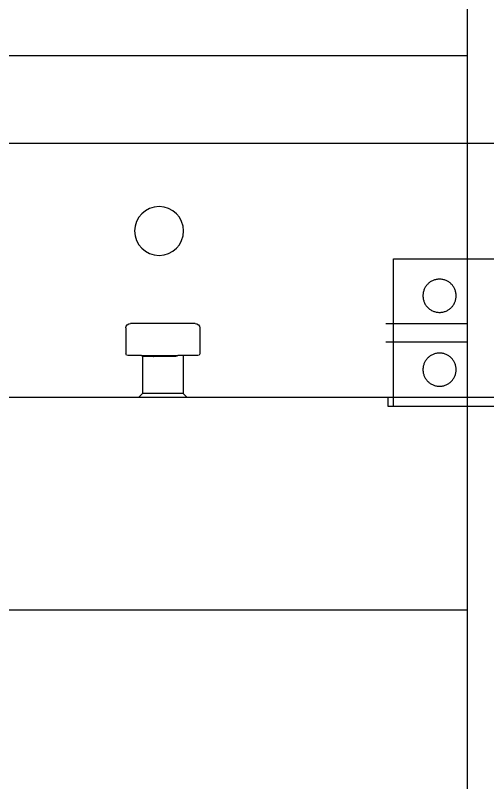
# Model space of a CAD drawing. Header units: millimetres. Extents: x 10462777 to 22643323, y 453826 to 1389191.
# Drawn here: x 11299470.9 to 11299726.7, y 597913.1 to 598328.5 of the extents above; entities that cross this region are included whole.
import ezdxf

# ---------------------------------------------------------------- set-up
doc = ezdxf.new("R2010")
doc.units = ezdxf.units.MM
doc.header["$LTSCALE"] = 200
doc.header["$MEASUREMENT"] = 0
doc.linetypes.add('DASHED', pattern=[3.5, 2, -1.5])
doc.linetypes.add('PHANTOM', pattern=[2.5, 1.25, -0.25, 0.25, -0.25, 0.25, -0.25])
doc.layers.get('0').update_dxf_attribs({"linetype": 'CONTINUOUS'})
doc.layers.add('2', color=2, linetype='CONTINUOUS')
doc.layers.add('LAYOUT', color=8, linetype='CONTINUOUS', lineweight=25)
doc.layers.add('TOP$23', color=7, linetype='CONTINUOUS', true_color=0xffffff)

# ---------------------------------------------------------------- blocks, each defined once
blk = doc.blocks.new('r710ic')
at = {"layer": 'LAYOUT', "color": 3}
blk.add_circle((272041.37, 104232.63), 2050.12, dxfattribs=at)
blk = doc.blocks.new('A$C7DA30AB0')
at = {"layer": 'LAYOUT', "color": 6, "linetype": 'PHANTOM'}
blk.add_circle((3030.45, 3025.99, 0), 2693.02, dxfattribs=at)

msp = doc.modelspace()

# ---------------------------------------------------------------- linework, layer by layer
at = {"layer": '2', "color": 124, "linetype": 'Continuous'}
for p, q in [((11298905.9994, 598259.26174, 0), (11299775.56767, 598259.26174, 0)), ((11299568.28676, 598161.78812, 0), (11299533.28627, 598161.78812, 0)), ((11299530.78623, 598159.28809, 0), (11299530.78623, 598145.28789, 0)), ((11299570.7868, 598159.28809, 0), (11299570.7868, 598145.28789, 0)), ((11299539.28635, 598144.28787, 0), (11299531.78625, 598144.28787, 0)), ((11299539.78636, 598143.78787, 0), (11299539.28635, 598144.28787, 0)), ((11299539.28635, 598144.28787, 0), (11299545.66547, 598144.28787, 0)), ((11299539.78636, 598143.78787, 0), (11299539.78636, 598123.78758, 0)), ((11299545.88812, 598143.78787, 0), (11299539.78636, 598143.78787, 0)), ((11299561.78667, 598144.28787, 0), (11299558.93992, 598144.28787, 0)), ((11299561.78667, 598144.28787, 0), (11299561.78667, 598123.78758, 0)), ((11299569.78679, 598144.28787, 0), (11299561.78667, 598144.28787, 0)), ((11299537.78633, 598121.78755, 0), (11299539.78636, 598123.78758, 0)), ((11299561.78667, 598123.78758, 0), (11299539.78636, 598123.78758, 0)), ((11299561.78667, 598123.78758, 0), (11299563.7867, 598121.78755, 0)), ((11299423.78471, 598121.78755, 0), (11299537.78633, 598121.78755, 0)), ((11299537.78633, 598121.78755, 0), (11299563.7867, 598121.78755, 0)), ((11299563.7867, 598121.78755, 0), (11299972.28397, 598121.78755, 0))]:
    msp.add_line(p, q, dxfattribs=at)
at = {"layer": '2', "color": 252, "linetype": 'Continuous'}
for p, q in [((11299672.78825, 598116.78748, 0), (11299672.78825, 598121.7888, 0)), ((11299752.54063, 598116.78748, 0), (11299672.78825, 598116.78748, 0))]:
    msp.add_line(p, q, dxfattribs=at)
at = {"layer": '2', "color": 124, "linetype": 'Continuous', "extrusion": (0, 0, -1)}
msp.add_circle((-11299548.78649, 598211.78883, 0), 13.25019, dxfattribs=at)
for centre, radius, start, end in [((-11299533.28627, 598159.28809, 0), 2.50004, 0, 90), ((-11299568.28676, 598159.28809, 0), 2.50004, 90, 180), ((-11299531.78625, 598145.28789, 0), 1.00001, 270, 0), ((-11299569.78679, 598145.28789, 0), 1.00001, 180, 270)]:
    msp.add_arc(centre, radius, start, end, dxfattribs=at)
at = {"layer": '2', "color": 124, "linetype": 'Continuous'}
for points, degree, knots in [([(11299545.6655, 598144.28787, 0), (11299545.77597, 598144.28807, 0), (11299545.99664, 598144.28846, 0), (11299546.33172, 598144.29126, 0), (11299546.6689, 598144.29519, 0), (11299547.00821, 598144.3001, 0), (11299547.34925, 598144.30562, 0), (11299547.69175, 598144.31147, 0), (11299548.03538, 598144.31738, 0), (11299548.37986, 598144.32313, 0), (11299548.72487, 598144.32851, 0), (11299549.07014, 598144.33336, 0), (11299549.41536, 598144.33752, 0), (11299549.76027, 598144.34087, 0), (11299550.10458, 598144.34333, 0), (11299550.44803, 598144.34483, 0), (11299550.88884, 598144.34547, 0), (11299551.42938, 598144.34393, 0), (11299552.07051, 598144.3387, 0), (11299552.71458, 598144.33055, 0), (11299553.35969, 598144.3203, 0), (11299554.004, 598144.30906, 0), (11299554.64515, 598144.29852, 0), (11299555.28227, 598144.2899, 0), (11299555.69851, 598144.28855, 0), (11299555.90739, 598144.28787, 0)], 3, [0, 0, 0, 0, 0.034087869, 0.068087402, 0.101994843, 0.135806446, 0.16951852, 0.20312746, 0.236629778, 0.270022115, 0.303301256, 0.336464134, 0.369507831, 0.402429572, 0.43522672, 0.467896763, 0.500437308, 0.560936579, 0.622030626, 0.68370261, 0.745933698, 0.808702923, 0.871987209, 0.935761633, 1, 1, 1, 1]), ([(11299558.93992, 598144.28787, 0), (11299558.88932, 598144.26175, 0), (11299558.78689, 598144.20886, 0), (11299558.62442, 598144.1396, 0), (11299558.45297, 598144.07644, 0), (11299558.27171, 598144.02025, 0), (11299558.0805, 598143.97076, 0), (11299557.879, 598143.92808, 0), (11299557.53662, 598143.86991, 0), (11299556.98412, 598143.81784, 0), (11299556.20644, 598143.78873, 0), (11299555.30276, 598143.78431, 0), (11299554.43237, 598143.8012, 0), (11299553.59824, 598143.82413, 0), (11299552.83569, 598143.84764, 0), (11299552.0289, 598143.86725, 0), (11299551.16378, 598143.87474, 0), (11299550.24466, 598143.87226, 0), (11299549.41636, 598143.86249, 0), (11299548.50783, 598143.84068, 0), (11299547.70521, 598143.81907, 0), (11299546.92668, 598143.79973, 0), (11299546.37346, 598143.78984, 0), (11299546.04115, 598143.78855, 0), (11299545.88812, 598143.78795, 0)], 3, [0, 0, 0, 0, 0.016627831, 0.033657022, 0.05110992, 0.069007283, 0.087368361, 0.106210984, 0.125551649, 0.181092342, 0.250802778, 0.317609624, 0.393286283, 0.446739178, 0.500195936, 0.557171895, 0.617733698, 0.681890306, 0.749649181, 0.791873375, 0.874919677, 0.922719467, 0.964412134, 1, 1, 1, 1]), ([(11299555.9078, 598144.28787, 0), (11299557.06209, 598144.28787, 0), (11299557.81943, 598144.28787, 0), (11299558.88948, 598144.28787, 0), (11299558.93992, 598144.28787, 0)], 2, [0, 0, 0, 0.5, 0.5, 1, 1, 1])]:
    msp.add_open_spline(points, degree=degree, knots=knots, dxfattribs=at)
msp.add_open_spline([(11299545.6655, 598144.28793, 0), (11299545.88816, 598143.78795, 0)], degree=1, dxfattribs=at)
at = {"layer": 'TOP$23', "linetype": 'Continuous'}
for p, q in [((11299715.66913, 600981.71124), (11299715.66913, 598196.71124)), ((11298971.66913, 598306.71124), (11299715.66913, 598306.71124)), ((11299715.66913, 598306.71124), (11299715.66913, 598196.70968)), ((11299715.66913, 598116.71281), (11299715.66913, 598006.71124)), ((11299715.66913, 598116.61124), (11299715.66913, 597181.71124)), ((11298971.66913, 598006.71124), (11299715.66913, 598006.71124))]:
    msp.add_line(p, q, dxfattribs=at)
at = {"layer": 'TOP$23', "linetype": 'PHANTOM'}
for p, q in [((11299675.66913, 598116.71124), (11299675.66913, 598196.71124)), ((11299675.66913, 598196.71124), (11299915.66913, 598196.71124)), ((11299915.66913, 598116.71124), (11299675.66913, 598116.71124))]:
    msp.add_line(p, q, dxfattribs=at)
at = {"layer": 'TOP$23', "linetype": 'DASHED'}
for p, q in [((11299715.66913, 598196.71124), (11299715.66913, 598116.61124)), ((11299715.66913, 598196.70968), (11299715.66913, 598116.71281)), ((11298971.66913, 598161.71124), (11299715.66913, 598161.71124)), ((11298971.66913, 598151.71124), (11299715.66913, 598151.71124))]:
    msp.add_line(p, q, dxfattribs=at)
at = {"layer": 'TOP$23', "linetype": 'PHANTOM', "extrusion": (0, 0, -1)}
for centre in [(-11299700.66913, 598176.71124), (-11299700.66913, 598136.71124)]:
    msp.add_circle(centre, 9, dxfattribs=at)

# ---------------------------------------------------------------- block references
at = {"ltscale": 10, "rotation": 180}
msp.add_blockref('A$C7DA30AB0', (11304764.24811, 600747.76955, 0), dxfattribs=at)
at = {"layer": 'LAYOUT', "color": 2, "rotation": 89.99999999999999}
msp.add_blockref('r710ic', (11403573.40786, 324839.74027, 0), dxfattribs=at)

doc.saveas('drawing.dxf')
